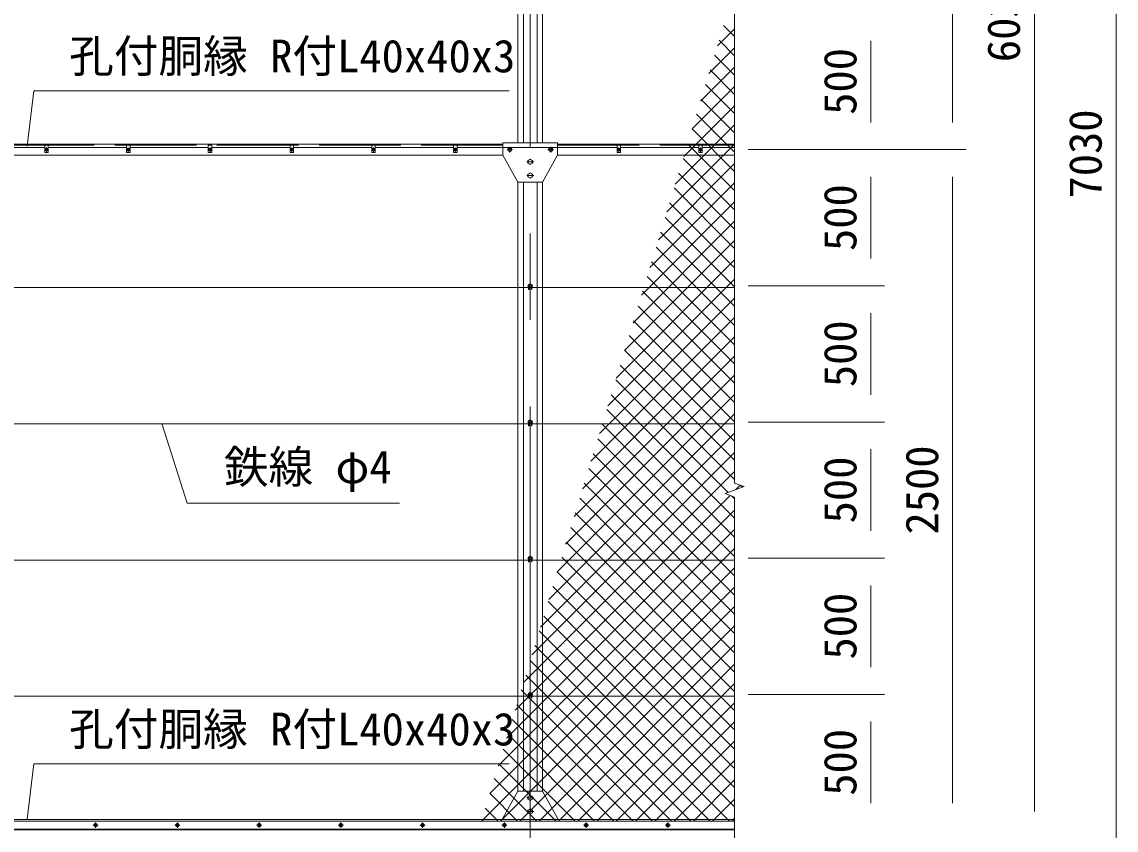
# Model space of a CAD drawing. Units: millimetres, scale not verified. Extents: x -10500 to 10500, y -7425 to 7425.
# Drawn here: x -6789 to -2773, y -2816 to 151 of the extents above; entities that cross this region are included whole.
import ezdxf
from ezdxf.enums import TextEntityAlignment as Align

# ---------------------------------------------------------------- set-up
doc = ezdxf.new("R2010")
doc.units = ezdxf.units.MM
doc.header["$LTSCALE"] = 50
doc.linetypes.add('DASHED', pattern=[7.5, 6, -1.5])
doc.linetypes.add('USER1', pattern=[50.8, 31.75, -6.35, 6.35, -6.35])
for name, color, linetype, lineweight in [('0-0_D-STR3', 3, 'Continuous', 13), ('0-1_D-STR1', 1, 'Continuous', 18), ('0-2_D-BMK', 2, 'USER1', 13), ('0-4_D-STR-TXT', 7, 'Continuous', 9), ('0-5_D-STR2', 7, 'Continuous', 9), ('0-6_D-STR-DIM', 7, 'Continuous', 9)]:
    doc.layers.add(name, color=color, linetype=linetype, lineweight=lineweight)
doc.styles.add('ＭＳ ゴシック', font='')
doc.styles.get('ＭＳ ゴシック').set_extended_font_data('MS Gothic')

msp = doc.modelspace()

# ---------------------------------------------------------------- linework, layer by layer
at = {"layer": '0-0_D-STR3'}
for p, q in [((-6704.49, -309.93), (-7291.49, -309.93)), ((-6404.49, -309.93), (-6691.49, -309.93)), ((-6104.49, -309.93), (-6391.49, -309.93)), ((-5804.49, -309.93), (-6091.49, -309.93)), ((-5504.49, -309.93), (-5791.49, -309.93)), ((-5204.49, -309.93), (-5491.49, -309.93)), ((-4604.49, -309.93), (-5191.49, -309.93)), ((-5022.99, -292.93), (-5022.99, -337.93)), ((-5022.99, -292.93), (-4822.99, -292.93)), ((-5004.49, -314.18), (-4997.99, -310.42)), ((-5004.49, -321.68), (-5004.49, -314.18)), ((-4997.99, -310.42), (-4991.49, -314.18)), ((-4991.49, -314.18), (-4991.49, -321.68)), ((-4847.99, -310.42), (-4854.49, -314.18)), ((-4854.49, -314.18), (-4854.49, -321.68)), ((-4841.49, -314.18), (-4847.99, -310.42)), ((-4841.49, -321.68), (-4841.49, -314.18)), ((-4822.99, -292.93), (-4822.99, -337.93)), ((-4304.49, -309.93), (-4591.49, -309.93)), ((-4291.49, -309.93), (-4172.99, -309.93)), ((-5022.99, -337.93), (-4967.99, -437.93)), ((-4997.99, -325.44), (-5004.49, -321.68)), ((-4991.49, -321.68), (-4997.99, -325.44)), ((-4854.49, -321.68), (-4847.99, -325.44)), ((-4847.99, -325.44), (-4841.49, -321.68)), ((-4922.99, -372.75), (-4931.49, -367.84)), ((-4914.49, -367.84), (-4922.99, -372.75)), ((-4922.99, -422.75), (-4931.49, -417.84)), ((-4914.49, -417.84), (-4922.99, -422.75)), ((-4172.99, -824.68), (-8902.99, -824.68)), ((-4922.99, -810.42), (-4929.49, -814.18)), ((-4929.49, -814.18), (-4929.49, -821.68)), ((-4929.49, -821.68), (-4922.99, -825.44)), ((-4929.24, -821.83), (-4929.24, -831.93)), ((-4929.24, -831.93), (-4927.24, -831.93)), ((-4927.24, -822.98), (-4927.24, -831.93)), ((-4916.49, -814.18), (-4922.99, -810.42)), ((-4922.99, -825.44), (-4916.49, -821.68)), ((-4918.74, -822.98), (-4918.74, -831.93)), ((-4918.74, -831.93), (-4916.74, -831.93)), ((-4916.74, -821.83), (-4916.74, -831.93)), ((-4916.49, -821.68), (-4916.49, -814.18)), ((-4172.99, -1324.68), (-8902.99, -1324.68)), ((-4922.99, -1310.42), (-4929.49, -1314.18)), ((-4929.49, -1314.18), (-4929.49, -1321.68)), ((-4929.49, -1321.68), (-4922.99, -1325.44)), ((-4929.24, -1321.83), (-4929.24, -1331.93)), ((-4927.24, -1322.98), (-4927.24, -1331.93)), ((-4916.49, -1314.18), (-4922.99, -1310.42)), ((-4922.99, -1325.44), (-4916.49, -1321.68)), ((-4918.74, -1322.98), (-4918.74, -1331.93)), ((-4916.74, -1321.83), (-4916.74, -1331.93)), ((-4916.49, -1321.68), (-4916.49, -1314.18)), ((-4929.24, -1331.93), (-4927.24, -1331.93)), ((-4918.74, -1331.93), (-4916.74, -1331.93)), ((-4172.99, -1824.68), (-8902.99, -1824.68)), ((-4922.99, -1810.42), (-4929.49, -1814.18)), ((-4929.49, -1814.18), (-4929.49, -1821.68)), ((-4929.49, -1821.68), (-4922.99, -1825.44)), ((-4929.24, -1821.83), (-4929.24, -1831.93)), ((-4929.24, -1831.93), (-4927.24, -1831.93)), ((-4927.24, -1822.98), (-4927.24, -1831.93)), ((-4916.49, -1814.18), (-4922.99, -1810.42)), ((-4922.99, -1825.44), (-4916.49, -1821.68)), ((-4918.74, -1822.98), (-4918.74, -1831.93)), ((-4918.74, -1831.93), (-4916.74, -1831.93)), ((-4916.74, -1821.83), (-4916.74, -1831.93)), ((-4916.49, -1821.68), (-4916.49, -1814.18)), ((-4172.99, -2324.68), (-8902.99, -2324.68)), ((-4922.99, -2310.42), (-4929.49, -2314.18)), ((-4929.49, -2314.18), (-4929.49, -2321.68)), ((-4929.49, -2321.68), (-4922.99, -2325.44)), ((-4929.24, -2321.83), (-4929.24, -2331.93)), ((-4927.24, -2322.98), (-4927.24, -2331.93)), ((-4916.49, -2314.18), (-4922.99, -2310.42)), ((-4922.99, -2325.44), (-4916.49, -2321.68)), ((-4918.74, -2322.98), (-4918.74, -2331.93)), ((-4916.74, -2321.83), (-4916.74, -2331.93)), ((-4916.49, -2321.68), (-4916.49, -2314.18)), ((-4929.24, -2331.93), (-4927.24, -2331.93)), ((-4918.74, -2331.93), (-4916.74, -2331.93)), ((-5022.99, -2772.93), (-4967.99, -2672.93)), ((-4922.99, -2688.12), (-4931.49, -2693.02)), ((-4914.49, -2693.02), (-4922.99, -2688.12)), ((-4922.99, -2738.12), (-4931.49, -2743.02)), ((-4914.49, -2743.02), (-4922.99, -2738.12)), ((-4172.99, -2782.93), (-8911.79, -2782.93)), ((-5022.99, -2777.93), (-5022.99, -2772.93)), ((-4822.99, -2777.93), (-4822.99, -2772.93)), ((-4172.99, -2812.93), (-8967.99, -2812.93))]:
    msp.add_line(p, q, dxfattribs=at)
for points in [[(-6704.49, -301.93), (-6691.49, -301.93), (-6691.49, -327.93), (-6704.49, -327.93)], [(-6404.49, -301.93), (-6391.49, -301.93), (-6391.49, -327.93), (-6404.49, -327.93)], [(-6104.49, -301.93), (-6091.49, -301.93), (-6091.49, -327.93), (-6104.49, -327.93)], [(-5804.49, -301.93), (-5791.49, -301.93), (-5791.49, -327.93), (-5804.49, -327.93)], [(-5504.49, -301.93), (-5491.49, -301.93), (-5491.49, -327.93), (-5504.49, -327.93)], [(-5204.49, -301.93), (-5191.49, -301.93), (-5191.49, -327.93), (-5204.49, -327.93)], [(-4604.49, -301.93), (-4591.49, -301.93), (-4591.49, -327.93), (-4604.49, -327.93)], [(-4304.49, -301.93), (-4291.49, -301.93), (-4291.49, -327.93), (-4304.49, -327.93)], [(-6517.99, -2792.18), (-6522.97, -2795.06), (-6522.97, -2800.81), (-6517.99, -2803.68), (-6513.01, -2800.81), (-6513.01, -2795.06)], [(-6217.99, -2792.18), (-6222.97, -2795.06), (-6222.97, -2800.81), (-6217.99, -2803.68), (-6213.01, -2800.81), (-6213.01, -2795.06)], [(-5917.99, -2792.18), (-5922.97, -2795.06), (-5922.97, -2800.81), (-5917.99, -2803.68), (-5913.01, -2800.81), (-5913.01, -2795.06)], [(-5617.99, -2792.18), (-5622.97, -2795.06), (-5622.97, -2800.81), (-5617.99, -2803.68), (-5613.01, -2800.81), (-5613.01, -2795.06)], [(-5317.99, -2792.18), (-5322.97, -2795.06), (-5322.97, -2800.81), (-5317.99, -2803.68), (-5313.01, -2800.81), (-5313.01, -2795.06)], [(-5017.99, -2792.18), (-5022.97, -2795.06), (-5022.97, -2800.81), (-5017.99, -2803.68), (-5013.01, -2800.81), (-5013.01, -2795.06)], [(-4717.99, -2792.18), (-4722.97, -2795.06), (-4722.97, -2800.81), (-4717.99, -2803.68), (-4713.01, -2800.81), (-4713.01, -2795.06)], [(-4417.99, -2792.18), (-4422.97, -2795.06), (-4422.97, -2800.81), (-4417.99, -2803.68), (-4413.01, -2800.81), (-4413.01, -2795.06)]]:
    msp.add_lwpolyline(points, close=True, dxfattribs=at)
for points in [[(-4967.99, -437.93), (-4877.99, -437.93), (-4822.99, -337.93)], [(-4931.49, -367.84), (-4931.49, -358.02), (-4922.99, -353.12)], [(-4922.99, -353.12), (-4914.49, -358.02), (-4914.49, -367.84)], [(-4931.49, -417.84), (-4931.49, -408.02), (-4922.99, -403.12)], [(-4922.99, -403.12), (-4914.49, -408.02), (-4914.49, -417.84)], [(-4967.99, -2672.93), (-4877.99, -2672.93), (-4822.99, -2772.93)], [(-4931.49, -2693.02), (-4931.49, -2702.84), (-4922.99, -2707.75)], [(-4922.99, -2707.75), (-4914.49, -2702.84), (-4914.49, -2693.02)], [(-4931.49, -2743.02), (-4931.49, -2752.84), (-4922.99, -2757.75)], [(-4922.99, -2757.75), (-4914.49, -2752.84), (-4914.49, -2743.02)]]:
    msp.add_lwpolyline(points, dxfattribs=at)
for centre, radius in [((-6697.99, -317.93), 5.25), ((-6397.99, -317.93), 5.25), ((-6097.99, -317.93), 5.25), ((-5797.99, -317.93), 5.25), ((-5497.99, -317.93), 5.25), ((-5197.99, -317.93), 5.25), ((-4997.99, -317.93), 6.25), ((-4847.99, -317.93), 6.25), ((-4597.99, -317.93), 5.25), ((-4297.99, -317.93), 5.25), ((-4922.99, -362.93), 8.25), ((-4922.99, -412.93), 8.25), ((-4922.99, -817.93), 6.25), ((-4922.99, -1317.93), 6.25), ((-4922.99, -1817.93), 6.25), ((-4922.99, -2317.93), 6.25), ((-4922.99, -2697.93), 8.25), ((-4922.99, -2747.93), 8.25), ((-6517.99, -2797.93), 6.5), ((-6517.99, -2797.93), 4.98), ((-6217.99, -2797.93), 6.5), ((-6217.99, -2797.93), 4.98), ((-5917.99, -2797.93), 6.5), ((-5917.99, -2797.93), 4.98), ((-5617.99, -2797.93), 6.5), ((-5617.99, -2797.93), 4.98), ((-5317.99, -2797.93), 6.5), ((-5317.99, -2797.93), 4.98), ((-5017.99, -2797.93), 6.5), ((-5017.99, -2797.93), 4.98), ((-4717.99, -2797.93), 6.5), ((-4717.99, -2797.93), 4.98), ((-4417.99, -2797.93), 6.5), ((-4417.99, -2797.93), 4.98)]:
    msp.add_circle(centre, radius, dxfattribs=at)
at = {"layer": '0-1_D-STR1'}
for p, q in [((-4967.99, 2037.07), (-4967.99, -292.93)), ((-4947.99, 2037.07), (-4947.99, -292.93)), ((-4897.99, -292.93), (-4897.99, 2037.07)), ((-4877.99, -292.93), (-4877.99, 2037.07)), ((-5022.99, -297.93), (-6822.99, -297.93)), ((-4822.99, -297.93), (-4172.99, -297.93)), ((-5022.99, -337.93), (-6822.99, -337.93)), ((-4822.99, -337.93), (-4172.99, -337.93)), ((-4967.99, -437.93), (-4967.99, -2672.93)), ((-4947.99, -437.93), (-4947.99, -2672.93)), ((-4897.99, -2672.93), (-4897.99, -437.93)), ((-4877.99, -2672.93), (-4877.99, -437.93)), ((-8911.79, -2777.93), (-4172.99, -2777.93)), ((-8967.99, -2814.93), (-4172.99, -2814.93))]:
    msp.add_line(p, q, dxfattribs=at)
at = {"layer": '0-1_D-STR1', "linetype": 'DASHED'}
for p, q in [((-5022.99, -300.93), (-6822.99, -300.93)), ((-4822.99, -300.93), (-4172.99, -300.93))]:
    msp.add_line(p, q, dxfattribs=at)
at = {"layer": '0-2_D-BMK'}
for p, q in [((-4922.99, -2847.93), (-4922.99, 3322.24)), ((-6705.43, -317.93), (-6690.55, -317.93)), ((-6697.99, -310.49), (-6697.99, -325.37)), ((-6405.43, -317.93), (-6390.55, -317.93)), ((-6397.99, -310.49), (-6397.99, -325.37)), ((-6105.43, -317.93), (-6090.55, -317.93)), ((-6097.99, -310.49), (-6097.99, -325.37)), ((-5805.43, -317.93), (-5790.55, -317.93)), ((-5797.99, -310.49), (-5797.99, -325.37)), ((-5505.43, -317.93), (-5490.55, -317.93)), ((-5497.99, -310.49), (-5497.99, -325.37)), ((-5205.43, -317.93), (-5190.55, -317.93)), ((-5197.99, -310.49), (-5197.99, -325.37)), ((-5007.99, -317.93), (-4987.99, -317.93)), ((-4997.99, -307.93), (-4997.99, -327.93)), ((-4837.99, -317.93), (-4857.99, -317.93)), ((-4847.99, -307.93), (-4847.99, -327.93)), ((-4605.43, -317.93), (-4590.55, -317.93)), ((-4597.99, -310.49), (-4597.99, -325.37)), ((-4305.43, -317.93), (-4290.55, -317.93)), ((-4297.99, -310.49), (-4297.99, -325.37)), ((-4910.24, -362.93), (-4935.74, -362.93)), ((-4910.24, -412.93), (-4935.74, -412.93)), ((-4912.99, -817.93), (-4932.99, -817.93)), ((-4912.99, -1317.93), (-4932.99, -1317.93)), ((-4912.99, -1817.93), (-4932.99, -1817.93)), ((-4912.99, -2317.93), (-4932.99, -2317.93)), ((-4910.24, -2697.93), (-4935.74, -2697.93)), ((-4910.24, -2747.93), (-4935.74, -2747.93)), ((-6508.32, -2797.93), (-6527.66, -2797.93)), ((-6517.99, -2788.26), (-6517.99, -2807.6)), ((-6208.32, -2797.93), (-6227.66, -2797.93)), ((-6217.99, -2788.26), (-6217.99, -2807.6)), ((-5908.32, -2797.93), (-5927.66, -2797.93)), ((-5917.99, -2788.26), (-5917.99, -2807.6)), ((-5608.32, -2797.93), (-5627.66, -2797.93)), ((-5617.99, -2788.26), (-5617.99, -2807.6)), ((-5308.32, -2797.93), (-5327.66, -2797.93)), ((-5317.99, -2788.26), (-5317.99, -2807.6)), ((-5008.32, -2797.93), (-5027.66, -2797.93)), ((-5017.99, -2788.26), (-5017.99, -2807.6)), ((-4708.32, -2797.93), (-4727.66, -2797.93)), ((-4717.99, -2788.26), (-4717.99, -2807.6)), ((-4408.32, -2797.93), (-4427.66, -2797.93)), ((-4417.99, -2788.26), (-4417.99, -2807.6))]:
    msp.add_line(p, q, dxfattribs=at)
at = {"layer": '0-4_D-STR-TXT'}
for points in [[(-5000.36, -101.65), (-6745.05, -101.65), (-6768.73, -304.58)], [(-5403.37, -1615.96), (-6181.69, -1615.96), (-6273.42, -1326.59)], [(-5000.36, -2573.01), (-6745.05, -2573.01), (-6768.73, -2775.94)]]:
    msp.add_lwpolyline(points, dxfattribs=at)
at = {"layer": '0-5_D-STR2'}
for p, q in [((-4236.17, 63.07), (-4172.99, 126.25)), ((-4172.99, 97.22), (-4213.46, 137.69)), ((-4172.99, 26.51), (-4229.96, 83.48)), ((-4267.11, -38.58), (-4172.99, 55.54)), ((-4172.99, -44.2), (-4246.46, 29.27)), ((-4298.05, -140.23), (-4172.99, -15.17)), ((-4172.99, -114.91), (-4262.96, -24.94)), ((-4172.99, -185.62), (-4279.46, -79.15)), ((-4328.99, -241.88), (-4172.99, -85.88)), ((-4359.93, -343.53), (-4172.99, -156.59)), ((-4172.99, -256.33), (-4295.96, -133.36)), ((-4172.99, -327.04), (-4312.46, -187.57)), ((-4390.87, -445.18), (-4172.99, -227.3)), ((-4172.99, -397.75), (-4328.96, -241.78)), ((-4421.81, -546.84), (-4172.99, -298.01)), ((-4172.99, -468.46), (-4345.46, -295.99)), ((-4172.99, -539.17), (-4361.96, -350.2)), ((-4452.75, -648.49), (-4172.99, -368.72)), ((-4483.69, -750.14), (-4172.99, -439.43)), ((-4172.99, -609.88), (-4378.46, -404.41)), ((-4172.99, -680.59), (-4394.96, -458.62)), ((-4514.63, -851.79), (-4172.99, -510.14)), ((-4172.99, -751.3), (-4411.46, -512.83)), ((-4545.57, -953.44), (-4172.99, -580.85)), ((-4172.99, -822.02), (-4427.96, -567.04)), ((-4172.99, -892.73), (-4444.46, -621.25)), ((-4576.51, -1055.09), (-4172.99, -651.56)), ((-4172.99, -963.44), (-4460.96, -675.46)), ((-4607.45, -1156.74), (-4172.99, -722.28)), ((-4172.99, -1034.15), (-4477.46, -729.67)), ((-4638.39, -1258.39), (-4172.99, -792.99)), ((-4172.99, -1104.86), (-4493.96, -783.88)), ((-4172.99, -1175.57), (-4510.46, -838.09)), ((-4669.33, -1360.04), (-4172.99, -863.7)), ((-4172.99, -1246.28), (-4526.96, -892.3)), ((-4700.27, -1461.69), (-4172.99, -934.41)), ((-4172.99, -1316.99), (-4543.46, -946.51)), ((-4172.99, -1387.7), (-4559.96, -1000.73)), ((-4731.21, -1563.34), (-4172.99, -1005.12)), ((-4762.15, -1664.99), (-4172.99, -1075.83)), ((-4172.99, -1458.41), (-4576.46, -1054.94)), ((-4172.99, -1529.12), (-4592.96, -1109.15)), ((-4793.09, -1766.64), (-4172.99, -1146.54)), ((-4196.38, -1576.44), (-4609.46, -1163.36)), ((-4824.03, -1868.29), (-4172.99, -1217.25)), ((-4172.99, -1670.54), (-4625.96, -1217.57)), ((-4172.99, -1741.25), (-4642.46, -1271.78)), ((-4854.97, -1969.94), (-4172.99, -1287.96)), ((-4885.91, -2071.59), (-4172.99, -1358.67)), ((-4172.99, -1811.96), (-4658.96, -1325.99)), ((-4172.99, -1882.68), (-4675.46, -1380.2)), ((-4916.85, -2173.24), (-4172.99, -1429.38)), ((-4172.99, -1953.39), (-4691.97, -1434.41)), ((-4947.79, -2274.89), (-4172.99, -1500.09)), ((-4172.99, -2024.1), (-4708.47, -1488.62)), ((-4172.99, -2094.81), (-4724.97, -1542.83)), ((-4168.47, -1566.29), (-4152.07, -1549.89)), ((-4144.54, -1557.57), (-4152.3, -1549.81)), ((-4978.72, -2376.54), (-4189.69, -1587.5)), ((-4172.99, -2165.52), (-4741.47, -1597.04)), ((-4172.99, -1599.83), (-4182.82, -1590.01)), ((-5009.66, -2478.19), (-4172.99, -1641.51)), ((-4172.99, -2236.23), (-4757.97, -1651.25)), ((-5040.6, -2579.84), (-4172.99, -1712.22)), ((-4172.99, -2306.94), (-4774.47, -1705.46)), ((-4172.99, -2377.65), (-4790.97, -1759.67)), ((-5071.54, -2681.49), (-4172.99, -1782.94)), ((-4172.99, -2448.36), (-4807.47, -1813.88)), ((-5102.27, -2782.93), (-4172.99, -1853.65)), ((-4172.99, -2519.07), (-4823.97, -1868.09)), ((-5031.56, -2782.93), (-4172.99, -1924.36)), ((-4172.99, -2589.78), (-4840.47, -1922.3)), ((-4960.85, -2782.93), (-4172.99, -1995.07)), ((-4172.99, -2660.49), (-4856.97, -1976.51)), ((-4172.99, -2731.2), (-4873.47, -2030.72)), ((-4890.14, -2782.93), (-4172.99, -2065.78)), ((-4191.97, -2782.93), (-4889.97, -2084.93)), ((-4262.68, -2782.93), (-4906.47, -2139.14)), ((-4819.43, -2782.93), (-4172.99, -2136.49)), ((-4333.39, -2782.93), (-4922.97, -2193.36)), ((-4748.72, -2782.93), (-4172.99, -2207.2)), ((-4404.1, -2782.93), (-4939.47, -2247.57)), ((-4678.01, -2782.93), (-4172.99, -2277.91)), ((-4474.81, -2782.93), (-4955.97, -2301.78)), ((-4545.53, -2782.93), (-4972.47, -2355.99)), ((-4607.3, -2782.93), (-4172.99, -2348.62)), ((-4616.24, -2782.93), (-4988.97, -2410.2)), ((-4536.59, -2782.93), (-4172.99, -2419.33)), ((-4686.95, -2782.93), (-5005.47, -2464.41)), ((-4757.66, -2782.93), (-5021.97, -2518.62)), ((-4465.88, -2782.93), (-4172.99, -2490.04)), ((-4395.17, -2782.93), (-4172.99, -2560.75)), ((-4828.37, -2782.93), (-5038.47, -2572.83)), ((-4899.08, -2782.93), (-5054.97, -2627.04)), ((-4324.45, -2782.93), (-4172.99, -2631.46)), ((-4969.79, -2782.93), (-5071.47, -2681.25)), ((-4253.74, -2782.93), (-4172.99, -2702.17)), ((-5040.5, -2782.93), (-5087.97, -2735.46)), ((-4183.03, -2782.93), (-4172.99, -2772.89))]:
    msp.add_line(p, q, dxfattribs=at)
at = {"layer": '0-6_D-STR-DIM'}
for p, q in [((-3072.99, -2747.93), (-3072.99, 3082.07)), ((-2772.99, -3747.93), (-2772.99, 3082.07)), ((-3372.99, -217.93), (-3372.99, 2082.07)), ((-4172.99, 906.42), (-4172.99, -1542.28)), ((-3672.99, -217.93), (-3672.99, 82.07)), ((-4122.99, -317.93), (-3322.99, -317.93)), ((-4122.99, -317.93), (-3622.99, -317.93)), ((-4122.99, -317.93), (-3622.99, -317.93)), ((-4122.99, -317.93), (-3322.99, -317.93)), ((-3672.99, -717.93), (-3672.99, -417.93)), ((-3372.99, -2717.93), (-3372.99, -417.93)), ((-4122.99, -817.93), (-3622.99, -817.93)), ((-4122.99, -817.93), (-3622.99, -817.93)), ((-3672.99, -1217.93), (-3672.99, -917.93)), ((-4122.99, -1317.93), (-3622.99, -1317.93)), ((-4122.99, -1317.93), (-3622.99, -1317.93)), ((-3672.99, -1717.93), (-3672.99, -1417.93)), ((-4208.23, -1580.76), (-4137.75, -1555.1)), ((-4137.75, -1555.1), (-4172.99, -1542.28)), ((-4172.99, -1593.58), (-4208.23, -1580.76)), ((-4172.99, -1593.58), (-4172.99, -3322.28)), ((-4122.99, -1817.93), (-3622.99, -1817.93)), ((-4122.99, -1817.93), (-3622.99, -1817.93)), ((-3672.99, -2217.93), (-3672.99, -1917.93)), ((-4122.99, -2317.93), (-3622.99, -2317.93)), ((-4122.99, -2317.93), (-3622.99, -2317.93)), ((-3672.99, -2717.93), (-3672.99, -2417.93)), ((-3372.99, -2717.93), (-3372.99, -2617.93))]:
    msp.add_line(p, q, dxfattribs=at)

# ---------------------------------------------------------------- texts
at = {"layer": '0-4_D-STR-TXT', "style": 'ＭＳ ゴシック'}
for s, p in [('孔付胴縁 R付L40x40x3', (-6615.21, -70.19)), ('鉄線 φ4', (-6047.4, -1578.78)), ('孔付胴縁 R付L40x40x3', (-6615.21, -2541.55))]:
    msp.add_text(s, height=120.2, dxfattribs=at).set_placement(p, align=Align.BOTTOM_LEFT)
at = {"layer": '0-6_D-STR-DIM', "style": 'ＭＳ ゴシック'}
for s, p in [('6030', (-3089.86, 3.32)), ('500', (-3689.86, -190.12)), ('7030', (-2789.86, -497.31)), ('500', (-3689.86, -690.12)), ('500', (-3689.86, -1190.12)), ('2500', (-3389.86, -1731.06)), ('500', (-3689.86, -1690.12)), ('500', (-3689.86, -2190.12)), ('500', (-3689.86, -2690.12))]:
    msp.add_text(s, height=120.2, rotation=90, dxfattribs=at).set_placement(p, align=Align.BOTTOM_LEFT)

doc.saveas('drawing.dxf')
